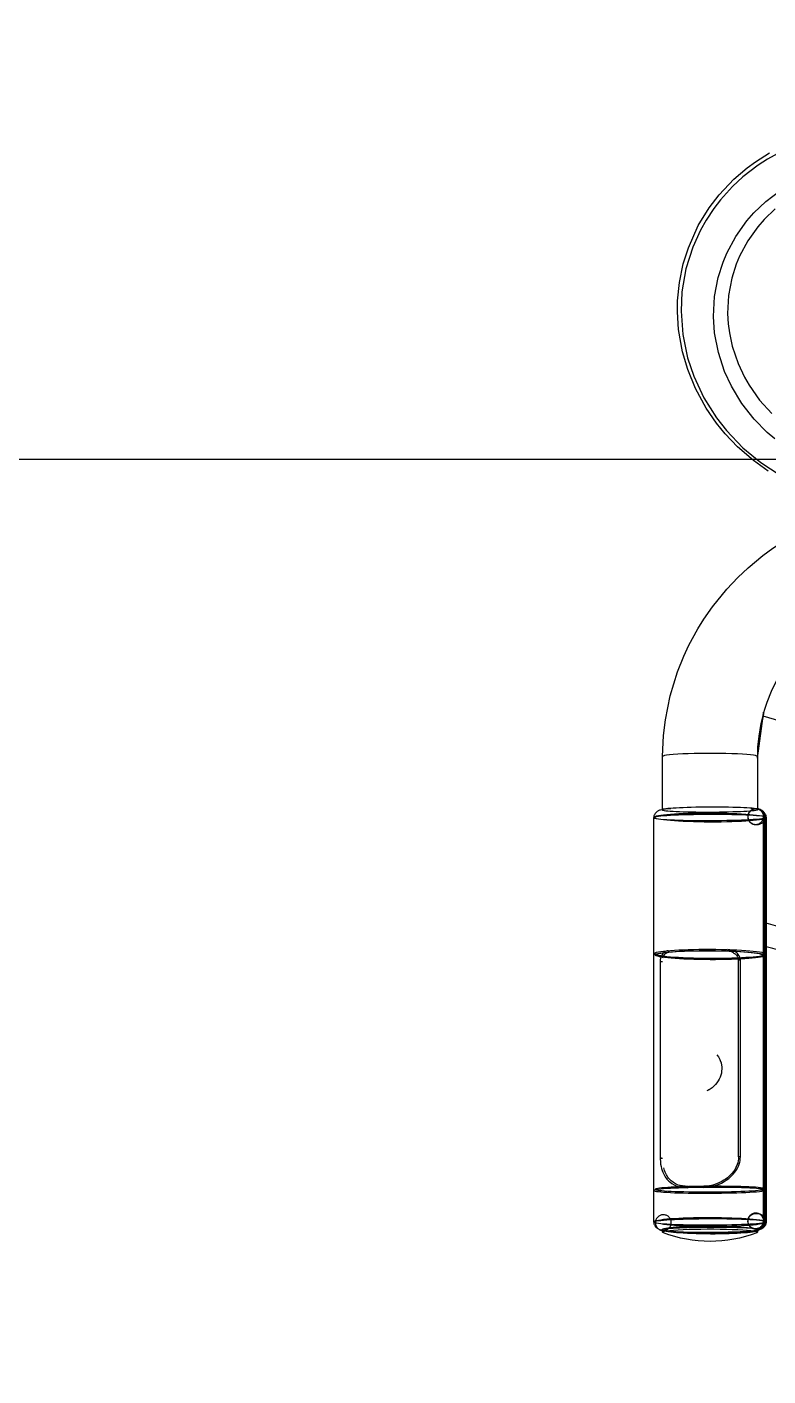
# Model space of a CAD drawing. Header units: inches. Extents: x 5931 to 10048, y 0 to 3185.
# Drawn here: x 7200.42 to 7212.13, y 950.05 to 971.37 of the extents above; entities that cross this region are included whole.
import ezdxf

# ---------------------------------------------------------------- set-up
doc = ezdxf.new("R2010")
doc.units = ezdxf.units.IN
doc.header["$LTSCALE"] = 48
doc.header["$MEASUREMENT"] = 0
doc.linetypes.add('DASHDOT2', pattern=[0.5, 0.25, -0.125, 0, -0.125])
for name, color, linetype in [('A-Eqpm-NIC', 8, 'DASHDOT2'), ('A-Flor-Case-Full Height', 8, 'Continuous'), ('A-Flor-Pattern', 8, 'Continuous')]:
    doc.layers.add(name, color=color, linetype=linetype)

# ---------------------------------------------------------------- blocks, each defined once
blk = doc.blocks.new('Precor_r815')
for p, q in [((9.824, 57.49), (9.835, 57.492)), ((9.835, 57.492), (9.847, 57.494)), ((9.859, 57.5), (9.859, 57.499)), ((9.903, 57.508), (9.903, 57.508)), ((9.903, 57.508), (9.903, 57.508)), ((9.752, 57.375), (9.746, 57.374)), ((9.746, 57.374), (9.746, 50.723)), ((9.766, 57.377), (9.752, 57.375)), ((9.78, 57.379), (9.766, 57.377)), ((9.766, 50.728), (9.766, 57.377)), ((9.78, 50.732), (9.78, 57.379)), ((10.341, 55.166), (10.349, 55.169)), ((11.268, 55.149), (11.276, 55.152)), ((10.144, 51.787), (10.144, 55.019)), ((11.415, 54.995), (11.415, 51.763)), ((10.175, 51.785), (10.175, 51.786)), ((9.746, 50.723), (9.752, 50.724)), ((9.752, 50.724), (9.766, 50.728)), ((9.766, 50.728), (9.78, 50.732)), ((9.835, 50.61), (9.824, 50.607)), ((9.847, 50.614), (9.835, 50.61)), ((9.859, 50.608), (9.859, 50.608)), ((9.905, 50.6), (9.903, 50.599)), ((9.903, 50.599), (9.903, 50.598)), ((9.903, 50.599), (9.907, 50.599)), ((9.903, 50.598), (9.903, 50.598)), ((9.903, 50.598), (9.903, 50.598)), ((9.907, 50.599), (9.908, 50.599)), ((11.419, 50.583), (11.421, 50.584))]:
    blk.add_line(p, q)
for points in [[(9.705, 63.057), (9.935, 63.228), (10.19, 63.457), (10.385, 63.67), (10.521, 63.843), (10.685, 64.089), (10.857, 64.415), (10.979, 64.724), (11.062, 65.016), (11.124, 65.383), (11.142, 65.673), (11.139, 65.857), (11.11, 66.156), (11.049, 66.46), (10.968, 66.728), (10.811, 67.09), (10.638, 67.382), (10.478, 67.599), (10.247, 67.852), (10.039, 68.038), (9.904, 68.14), (9.683, 68.286)], [(9.504, 68.305), (9.715, 68.184), (9.861, 68.086), (10.105, 67.891), (10.267, 67.735), (10.459, 67.515), (10.565, 67.372), (10.688, 67.179), (10.776, 67.014), (10.897, 66.735), (11.006, 66.379), (11.069, 66.001), (11.084, 65.686), (11.057, 65.3), (10.981, 64.919), (10.884, 64.616), (10.723, 64.259), (10.524, 63.932), (10.365, 63.722), (10.105, 63.439), (9.821, 63.196), (9.514, 62.988)], [(9.598, 63.585), (9.718, 63.691), (9.925, 63.909), (10.119, 64.164), (10.285, 64.449), (10.394, 64.694), (10.493, 65.007), (10.552, 65.331), (10.569, 65.598), (10.553, 65.925), (10.495, 66.239), (10.419, 66.489), (10.359, 66.638), (10.216, 66.914), (10.042, 67.167), (9.93, 67.3), (9.741, 67.488), (9.522, 67.661)], [(9.596, 67.365), (9.768, 67.194), (9.87, 67.073), (10.029, 66.843), (10.158, 66.591), (10.212, 66.456), (10.281, 66.229), (10.332, 65.943), (10.346, 65.645), (10.336, 65.476), (10.318, 65.327), (10.273, 65.108), (10.18, 64.823), (10.08, 64.601), (10.007, 64.47), (9.84, 64.224), (9.649, 64.004)], [(11.375, 58.363), (11.361, 58.71), (11.332, 58.969), (11.256, 59.359), (11.14, 59.755), (11.041, 60.012), (10.959, 60.194), (10.817, 60.465), (10.722, 60.622), (10.586, 60.825), (10.36, 61.115), (10.185, 61.307), (10.021, 61.468), (9.789, 61.668), (9.631, 61.789), (9.429, 61.928), (9.259, 62.032), (9.016, 62.162), (8.779, 62.271), (8.463, 62.389), (8.229, 62.46), (8.095, 62.492)], [(7.972, 60.971), (8.182, 60.895), (8.361, 60.812), (8.47, 60.755), (8.597, 60.679), (8.769, 60.561), (8.923, 60.438), (9.05, 60.321), (9.128, 60.242), (9.242, 60.113), (9.318, 60.017), (9.411, 59.887), (9.503, 59.741), (9.596, 59.567), (9.657, 59.433), (9.727, 59.25), (9.768, 59.121), (9.821, 58.906), (9.854, 58.7), (9.871, 58.517), (9.875, 58.363)], [(9.776, 59.09), (9.778, 59.073), (9.789, 58.993)], [(9.785, 59.025), (9.776, 59.09)], [(9.875, 58.339), (9.785, 59.025)], [(9.875, 58.339), (9.852, 58.515), (9.82, 58.756), (9.789, 58.993)], [(9.875, 58.363), (9.882, 58.371), (9.903, 58.378), (9.937, 58.384), (9.984, 58.391), (10.043, 58.396), (10.113, 58.402), (10.192, 58.406), (10.28, 58.41), (10.374, 58.413), (10.472, 58.415), (10.574, 58.416), (10.676, 58.416), (10.778, 58.415), (10.876, 58.413), (10.97, 58.41), (11.058, 58.406), (11.137, 58.402), (11.207, 58.396), (11.266, 58.391), (11.313, 58.384), (11.347, 58.378), (11.368, 58.371), (11.375, 58.363)], [(9.875, 58.363), (9.875, 57.503)], [(11.375, 57.497), (11.375, 58.363)], [(9.793, 57.469), (9.783, 57.46), (9.776, 57.454), (9.772, 57.449), (9.766, 57.442), (9.761, 57.435), (9.756, 57.427), (9.751, 57.418), (9.747, 57.409), (9.743, 57.4), (9.742, 57.395), (9.74, 57.388), (9.74, 57.384), (9.739, 57.376), (9.738, 57.359)], [(9.859, 57.5), (9.834, 57.491)], [(9.868, 57.503), (9.86, 57.501), (9.856, 57.5), (9.854, 57.499), (9.85, 57.498), (9.847, 57.496), (9.84, 57.493)], [(9.884, 57.505), (9.881, 57.505)], [(9.903, 57.508), (9.883, 57.504)], [(9.974, 57.515), (9.941, 57.512), (9.922, 57.51), (9.909, 57.508), (9.884, 57.505)], [(11.512, 57.358), (11.512, 57.373), (11.51, 57.385), (11.508, 57.394), (11.505, 57.404), (11.501, 57.413), (11.492, 57.428), (11.485, 57.439), (11.479, 57.446), (11.469, 57.456), (11.458, 57.465), (11.448, 57.472), (11.439, 57.477), (11.421, 57.485), (11.409, 57.489), (11.387, 57.495), (11.369, 57.498), (11.33, 57.503), (11.292, 57.508), (11.245, 57.511)], [(9.737, 57.358), (9.737, 50.716)], [(9.746, 57.374), (9.746, 50.723)], [(9.746, 57.374), (9.746, 57.374)], [(9.752, 50.724), (9.752, 57.375)], [(11.513, 50.716), (11.513, 57.357)], [(10.144, 55.019), (10.147, 55.042), (10.149, 55.053), (10.152, 55.064), (10.156, 55.075), (10.162, 55.085), (10.167, 55.095), (10.178, 55.11), (10.189, 55.123), (10.201, 55.134), (10.214, 55.145), (10.231, 55.157), (10.241, 55.163), (10.25, 55.167), (10.26, 55.172), (10.269, 55.176), (10.279, 55.179), (10.296, 55.183), (10.311, 55.186), (10.342, 55.19)], [(10.349, 55.169), (10.321, 55.165), (10.308, 55.163), (10.293, 55.159), (10.285, 55.156), (10.276, 55.152), (10.268, 55.148), (10.259, 55.144), (10.251, 55.139), (10.236, 55.128), (10.225, 55.119), (10.214, 55.109), (10.204, 55.098), (10.195, 55.084), (10.19, 55.076), (10.185, 55.067), (10.182, 55.057), (10.179, 55.048), (10.177, 55.038), (10.175, 55.017)], [(10.288, 55.156), (10.291, 55.158), (10.294, 55.159), (10.297, 55.161), (10.3, 55.162), (10.304, 55.163), (10.307, 55.163), (10.31, 55.164), (10.314, 55.165), (10.32, 55.165), (10.327, 55.166), (10.341, 55.166)], [(11.37, 55.052), (11.366, 55.066), (11.362, 55.077), (11.357, 55.087), (11.352, 55.096), (11.349, 55.103), (11.345, 55.109), (11.34, 55.114), (11.336, 55.12), (11.331, 55.124), (11.327, 55.129), (11.322, 55.133), (11.316, 55.136), (11.311, 55.139), (11.305, 55.142), (11.3, 55.144), (11.288, 55.148), (11.276, 55.152)], [(11.291, 55.172), (11.305, 55.169), (11.319, 55.164), (11.333, 55.159), (11.34, 55.155), (11.346, 55.152), (11.352, 55.147), (11.358, 55.142), (11.363, 55.137), (11.369, 55.131), (11.374, 55.124), (11.384, 55.11), (11.39, 55.1), (11.395, 55.088), (11.4, 55.076), (11.405, 55.061), (11.408, 55.051), (11.411, 55.04), (11.412, 55.028), (11.413, 55.02), (11.415, 54.995)], [(10.175, 51.786), (10.175, 55.018)], [(10.518, 53.462), (10.492, 53.426), (10.48, 53.407), (10.469, 53.384), (10.462, 53.367), (10.451, 53.33), (10.443, 53.292), (10.44, 53.264), (10.439, 53.228), (10.441, 53.193), (10.446, 53.158), (10.455, 53.124), (10.466, 53.091), (10.479, 53.06), (10.496, 53.03), (10.515, 53.001), (10.54, 52.97)], [(10.54, 52.97), (10.566, 52.944), (10.58, 52.931), (10.593, 52.919), (10.607, 52.907), (10.622, 52.897), (10.637, 52.887), (10.645, 52.882), (10.66, 52.874), (10.678, 52.866)], [(10.724, 51.28), (10.678, 51.283), (10.633, 51.288), (10.611, 51.292), (10.567, 51.303), (10.524, 51.317), (10.482, 51.333), (10.442, 51.352), (10.399, 51.377), (10.368, 51.397), (10.33, 51.426), (10.294, 51.458), (10.258, 51.497), (10.23, 51.532), (10.206, 51.569), (10.185, 51.608), (10.176, 51.629), (10.164, 51.66), (10.155, 51.693), (10.15, 51.718), (10.147, 51.743), (10.144, 51.787)], [(10.175, 51.785), (10.176, 51.752), (10.18, 51.719), (10.187, 51.687), (10.196, 51.656), (10.215, 51.609), (10.235, 51.572), (10.256, 51.541), (10.282, 51.507), (10.316, 51.47), (10.349, 51.44), (10.386, 51.411), (10.405, 51.398), (10.447, 51.373), (10.484, 51.354), (10.523, 51.337), (10.563, 51.323), (10.604, 51.312), (10.635, 51.306), (10.678, 51.301), (10.722, 51.299)], [(11.415, 51.763), (11.411, 51.688), (11.407, 51.66), (11.401, 51.625), (11.393, 51.592), (11.384, 51.56), (11.373, 51.529), (11.358, 51.497), (11.347, 51.477), (11.333, 51.453), (11.307, 51.417), (11.277, 51.384), (11.261, 51.37), (11.23, 51.346), (11.192, 51.322), (11.171, 51.312), (11.15, 51.303), (11.128, 51.295), (11.09, 51.286), (11.055, 51.281), (10.981, 51.275)], [(11.062, 51.305), (11.082, 51.307), (11.1, 51.31), (11.111, 51.312), (11.132, 51.32), (11.152, 51.329), (11.171, 51.339), (11.189, 51.35), (11.206, 51.362), (11.223, 51.375), (11.239, 51.388), (11.254, 51.403), (11.268, 51.418), (11.281, 51.434), (11.293, 51.451), (11.305, 51.469), (11.316, 51.488), (11.325, 51.507), (11.337, 51.533), (11.345, 51.556), (11.359, 51.602)], [(10.973, 51.294), (11.062, 51.305)], [(10.981, 51.275), (10.981, 51.279), (10.98, 51.283), (10.979, 51.286), (10.978, 51.289), (10.977, 51.291), (10.976, 51.293), (10.974, 51.294), (10.973, 51.294)], [(9.738, 50.716), (9.737, 50.704), (9.738, 50.699), (9.739, 50.688), (9.742, 50.678), (9.746, 50.669), (9.749, 50.66), (9.753, 50.652), (9.758, 50.645), (9.764, 50.636), (9.769, 50.63), (9.774, 50.624), (9.779, 50.619), (9.79, 50.61), (9.8, 50.603), (9.806, 50.599), (9.816, 50.594), (9.829, 50.589), (9.842, 50.584), (9.859, 50.58), (9.876, 50.577)], [(9.746, 50.723), (9.746, 50.723)], [(9.814, 50.611), (9.804, 50.617), (9.796, 50.622), (9.791, 50.626), (9.787, 50.63), (9.782, 50.634), (9.778, 50.639), (9.774, 50.643), (9.77, 50.648), (9.769, 50.651), (9.767, 50.653), (9.766, 50.656), (9.764, 50.66)], [(11.416, 50.582), (11.43, 50.588), (11.437, 50.592), (11.446, 50.597), (11.458, 50.605), (11.464, 50.61), (11.47, 50.616), (11.476, 50.622), (11.481, 50.628), (11.487, 50.635), (11.491, 50.641), (11.496, 50.649), (11.5, 50.658), (11.504, 50.667), (11.508, 50.676), (11.51, 50.686), (11.512, 50.697), (11.513, 50.704), (11.512, 50.716)], [(9.834, 50.61), (9.859, 50.608)], [(9.875, 50.59), (9.875, 50.545)], [(9.9, 50.558), (9.88, 50.551), (9.875, 50.544), (9.883, 50.537), (9.886, 50.536)], [(11.364, 50.536), (11.37, 50.538), (11.375, 50.545), (11.367, 50.553), (11.345, 50.56), (11.31, 50.566), (11.262, 50.573), (11.202, 50.578), (11.131, 50.583), (11.051, 50.588), (10.963, 50.592), (10.868, 50.594), (10.769, 50.596), (10.668, 50.597), (10.565, 50.597), (10.464, 50.596), (10.366, 50.594), (10.272, 50.591), (10.185, 50.587), (10.107, 50.583), (10.038, 50.577), (9.979, 50.572), (9.933, 50.565), (9.9, 50.558)], [(11.375, 50.545), (11.375, 50.588)], [(11.375, 50.571), (11.396, 50.575)], [(11.414, 50.581), (11.416, 50.582)]]:
    blk.add_lwpolyline(points)
for centre, radius, start, end in [((0, 90.931), 33.373, 275.1583, 287.0491), ((9.882, 57.375), 0.13, 130.0696, 180.1477), ((9.894, 57.378), 0.128, 117.2374, 180.4563), ((9.906, 57.382), 0.125, 100.0328, 181.0896), ((0, 90.931), 36.627, 282.507, 285.417), ((0, 90.931), 37, 282.4849, 285.2578), ((10.368, 55.186), 0.0256, 171.2641, 222.567), ((11.271, 55.171), 0.0196, 283.5714, 5.2996), ((10.156, 54.91), 0.11, 79.7553, 95.8938), ((11.397, 54.81), 0.186, 84.5686, 95.816), ((10.156, 51.677), 0.11, 79.7628, 95.8775), ((11.397, 51.579), 0.185, 84.5554, 95.8292), ((10.686, 51.285), 0.0377, 352.1876, 20.9142), ((9.888, 50.725), 0.136, 180.2267, 228.7605), ((9.901, 50.728), 0.135, 180.0434, 241.028), ((9.911, 50.73), 0.131, 179.3209, 267.0677), ((10.625, 52.378), 1.985, 248.1337, 291.8663), ((11.369, 50.696), 0.124, 272.981, 292.371)]:
    blk.add_arc(centre, radius, start, end)
for centre, major_axis, ratio in [((9.886, 57.374), (-0.139, 0.002), 0.930624), ((9.886, 57.374), (-0.139, 0.002), 0.930624), ((9.903, 57.376), (0.035, -0.125), 0.964119), ((10.626, 57.491), (-0.758, 0.003), 0.052936), ((10.625, 57.361), (-0.888, -0.003), 0.084112), ((10.625, 57.361), (-0.888, 0.003), 0.055399), ((10.625, 55.119), (-0.888, -0.004), 0.086195), ((10.625, 55.099), (-0.868, -0.004), 0.086574), ((10.625, 55.099), (-0.844, -0.004), 0.086574), ((10.625, 51.233), (-0.888, 0.004), 0.053315), ((10.625, 51.253), (-0.868, 0.004), 0.052936), ((9.886, 50.724), (-0.139, -0.01), 0.929777), ((9.886, 50.724), (-0.139, -0.01), 0.929777), ((9.903, 50.729), (0.032, -0.126), 0.965032), ((11.365, 50.701), (0.035, -0.125), 0.964119), ((10.625, 50.712), (-0.888, -0.003), 0.084112), ((10.625, 50.713), (-0.888, 0.003), 0.055399), ((10.619, 50.58), (-0.758, -0.003), 0.086574), ((10.619, 50.58), (-0.758, -0.003), 0.086574), ((10.624, 50.583), (-0.758, 0.003), 0.052936), ((10.626, 50.583), (-0.758, -0.003), 0.086574), ((10.626, 50.583), (-0.758, -0.003), 0.086574), ((10.626, 50.583), (-0.758, -0.003), 0.086574), ((10.625, 50.582), (-0.754, -0.003), 0.086574), ((10.631, 50.584), (-0.758, 0.003), 0.052936)]:
    blk.add_ellipse(centre, major_axis=major_axis, ratio=ratio)
blk = doc.blocks.new('floor pattern 1st floor')
at = {"layer": 'A-Flor-Pattern'}
h = blk.add_hatch(dxfattribs=at)
h.set_pattern_fill('WOODS_BOARD_WIDE', color=256, scale=3, pattern_type=2)
h.set_pattern_definition([(0, (2343, 1229.155), (0, 6), []), (90, (2343, 1229.155), (-12, 12), [6, -42]), (90, (2367, 1235.155), (-12, 12), [6, -42])])
edge = h.paths.add_edge_path(flags=16)
edge.add_line((2149.545, 1020.632), (2161.545, 1020.632))
edge.add_ellipse((2161.545, 1015.632), major_axis=(-3.536, -3.536), ratio=1, start_angle=135, end_angle=225, ccw=False)
edge.add_line((2166.545, 1015.632), (2166.545, 984.632))
edge.add_ellipse((2161.545, 984.632), major_axis=(3.536, -3.536), ratio=1, start_angle=315, end_angle=405, ccw=False)
edge.add_line((2161.545, 979.632), (2156.545, 979.632))
edge.add_line((2156.545, 979.632), (2156.545, 955.632))
edge.add_line((2156.545, 955.632), (2147.545, 955.632))
edge.add_line((2147.545, 955.632), (2126.545, 955.632))
edge.add_line((2126.545, 955.632), (2126.545, 995.431))
edge.add_line((2126.545, 995.431), (2126.545, 1010.632))
edge.add_line((2126.545, 1010.632), (2144.545, 1010.632))
edge.add_line((2144.545, 1010.632), (2144.545, 1015.632))
edge.add_ellipse((2148.743, 1016.434), major_axis=(3.195, 3.195), ratio=0.85373, start_angle=38.5071, end_angle=141.4929, ccw=False)
edge = h.paths.add_edge_path(flags=16)
edge.add_ellipse((2192.347, 952.434), major_axis=(-3.192, 3.192), ratio=0.855373, start_angle=218.4535, end_angle=321.5465, ccw=False)
edge.add_line((2196.545, 951.632), (2196.532, 920.265))
edge.add_ellipse((2191.545, 920.632), major_axis=(-3.536, -3.536), ratio=1, start_angle=45, end_angle=130.7903, ccw=False)
edge.add_line((2191.545, 915.632), (2186.714, 915.632))
edge.add_line((2186.714, 915.632), (2186.545, 891.632))
edge.add_line((2186.545, 891.632), (2177.545, 891.632))
edge.add_line((2177.545, 891.632), (2156.545, 891.632))
edge.add_line((2156.545, 891.632), (2156.545, 931.431))
edge.add_line((2156.545, 931.431), (2156.545, 946.632))
edge.add_line((2156.545, 946.632), (2174.545, 946.632))
edge.add_line((2174.545, 946.632), (2174.545, 951.632))
edge.add_ellipse((2179.545, 951.632), major_axis=(3.536, -3.536), ratio=1, start_angle=135, end_angle=225, ccw=False)
edge.add_line((2179.545, 956.632), (2191.545, 956.632))
edge = h.paths.add_edge_path(flags=16)
edge.add_ellipse((2066.4, 1141.281), major_axis=(0, 0.0156), ratio=1, start_angle=270, end_angle=337.7307)
edge.add_line((2066.406, 1141.295), (2066.406, 1141.287))
edge.add_line((2066.406, 1141.287), (2066.406, 1140.753))
edge.add_line((2066.406, 1140.753), (2066.4, 1140.753))
edge.add_line((2066.4, 1140.753), (2066.4, 1140.707))
edge.add_line((2066.4, 1140.707), (2049.128, 1140.707))
edge.add_line((2049.128, 1140.707), (2045.1, 1140.707))
edge.add_line((2045.1, 1140.707), (2032.76, 1140.707))
edge.add_line((2032.76, 1140.707), (2030.378, 1140.707))
edge.add_line((2030.378, 1140.707), (2028.003, 1140.707))
edge.add_line((2028.003, 1140.707), (2028.003, 1140.753))
edge.add_line((2028.003, 1140.753), (2027.997, 1140.753))
edge.add_line((2027.997, 1140.753), (2027.997, 1141.287))
edge.add_line((2027.997, 1141.287), (2027.997, 1141.295))
edge.add_ellipse((2028.003, 1141.281), major_axis=(0, 0.0156), ratio=1, start_angle=22.2693, end_angle=90)
edge.add_line((2027.987, 1141.281), (2027.987, 1140.707))
edge.add_line((2027.987, 1140.707), (2027.951, 1140.707))
edge.add_line((2027.951, 1140.707), (2027.951, 1141.281))
edge.add_line((2027.951, 1141.281), (2027.951, 1141.287))
edge.add_ellipse((2027.997, 1141.287), major_axis=(0.0455, 0), ratio=1, start_angle=90, end_angle=180, ccw=False)
edge.add_line((2027.997, 1141.332), (2027.997, 1141.332))
edge.add_line((2027.997, 1141.332), (2028.003, 1141.332))
edge.add_line((2028.003, 1141.332), (2033.879, 1141.332))
edge.add_line((2033.879, 1141.332), (2033.879, 1141.906))
edge.add_ellipse((2033.931, 1141.906), major_axis=(0.0515, 0), ratio=1, start_angle=90, end_angle=180, ccw=False)
edge.add_line((2033.931, 1141.957), (2036.129, 1141.957))
edge.add_line((2036.129, 1141.957), (2036.129, 1145.929))
edge.add_ellipse((2037.879, 1152.707), major_axis=(7, 0), ratio=1, start_angle=180, end_angle=255.5225, ccw=False)
edge.add_ellipse((2037.879, 1152.707), major_axis=(7, 0), ratio=1, start_angle=0, end_angle=180, ccw=False)
edge.add_ellipse((2037.879, 1152.707), major_axis=(7, 0), ratio=1, start_angle=284.4775, end_angle=360, ccw=False)
edge.add_line((2039.629, 1145.929), (2039.629, 1141.957))
edge.add_line((2039.629, 1141.957), (2041.828, 1141.957))
edge.add_ellipse((2041.828, 1141.906), major_axis=(0.0515, 0), ratio=1, start_angle=360, end_angle=450, ccw=False)
edge.add_line((2041.879, 1141.906), (2041.879, 1141.332))
edge.add_line((2041.879, 1141.332), (2052.576, 1141.332))
edge.add_line((2052.576, 1141.332), (2052.576, 1141.906))
edge.add_ellipse((2052.628, 1141.906), major_axis=(0.0515, 0), ratio=1, start_angle=90, end_angle=180, ccw=False)
edge.add_line((2052.628, 1141.957), (2054.826, 1141.957))
edge.add_line((2054.826, 1141.957), (2054.826, 1145.929))
edge.add_ellipse((2056.576, 1152.707), major_axis=(7, 0), ratio=1, start_angle=180, end_angle=255.5225, ccw=False)
edge.add_ellipse((2056.576, 1152.707), major_axis=(7, 0), ratio=1, start_angle=0, end_angle=180, ccw=False)
edge.add_ellipse((2056.576, 1152.707), major_axis=(7, 0), ratio=1, start_angle=284.4775, end_angle=360, ccw=False)
edge.add_line((2058.326, 1145.929), (2058.326, 1141.957))
edge.add_line((2058.326, 1141.957), (2060.525, 1141.957))
edge.add_ellipse((2060.525, 1141.906), major_axis=(0.0515, 0), ratio=1, start_angle=360, end_angle=450, ccw=False)
edge.add_line((2060.576, 1141.906), (2060.576, 1141.332))
edge.add_line((2060.576, 1141.332), (2066.4, 1141.332))
edge.add_line((2066.4, 1141.332), (2066.406, 1141.332))
edge.add_line((2066.406, 1141.332), (2066.406, 1141.332))
edge.add_ellipse((2066.406, 1141.287), major_axis=(0.0455, 0), ratio=1, start_angle=360, end_angle=450, ccw=False)
edge.add_line((2066.451, 1141.287), (2066.451, 1141.281))
edge.add_line((2066.451, 1141.281), (2066.451, 1140.707))
edge.add_line((2066.451, 1140.707), (2066.415, 1140.707))
edge.add_line((2066.415, 1140.707), (2066.415, 1141.281))
edge = h.paths.add_edge_path(flags=16)
edge.add_ellipse((2444.829, 1074.381), major_axis=(-118.228, -0.039), ratio=0.670803, start_angle=0, end_angle=360)
h.paths.add_polyline_path([(2248.8, 1035.497), (2231.2, 1035.497), (2231.2, 1051.017), (2248.8, 1051.017)], flags=16)
h.paths.add_polyline_path([(2082.295, 971.082), (2080.545, 971.082), (2080.545, 1020.632), (2082.295, 1020.632)], flags=16)
h.paths.add_polyline_path([(2176.17, 1088.707), (2128.17, 1088.707), (2128.17, 1056.707), (2176.17, 1056.707)], flags=16)
h.paths.add_polyline_path([(2082.795, 1013.352), (2084.545, 1013.352), (2084.545, 889.632), (2082.795, 889.632)], flags=16)
h.paths.add_polyline_path([(2647.161, 890.632), (2647.911, 890.632), (2647.911, 885.007), (2647.161, 885.007)], flags=17)
h.paths.add_polyline_path([(2904.951, 1517.497), (2903.2, 1517.497), (2903.2, 1603.941), (2838.379, 1603.941), (2838.379, 1227.955), (2473.75, 1227.955), (2473.75, 1224.794), (2343.75, 1224.794), (2343.75, 1227.955), (2248.295, 1227.955), (2248.295, 1213.632), (2077.625, 1213.632), (2077.625, 1355.132), (2019.625, 1355.132), (2019.625, 1232.007), (2025.81, 1232.007), (2025.81, 1213.632), (2006.19, 1213.632), (2006.19, 1226.757), (1903.615, 1226.757), (1903.615, 1213.632), (1889.75, 1213.632), (1889.75, 1212.882), (1884.25, 1212.882), (1884.25, 1252.757), (1889.75, 1252.757), (1889.75, 1252.007), (1902, 1252.007), (1902, 1420.007), (1885.75, 1420.007), (1885.75, 1438.007), (1751.625, 1438.007), (1751.625, 1252.757), (1758.31, 1252.757), (1758.31, 1212.882), (1756.81, 1212.882), (1756.81, 1173.257), (1347.75, 1173.257), (1347.75, 1179.257), (1414.74, 1179.257), (1414.74, 1233.507), (1410.74, 1233.507), (1410.74, 1240.249), (1356.74, 1240.249), (1356.74, 1233.507), (1269.125, 1233.507), (1269.125, 1173.257), (980.455, 1173.257), (980.455, 1209.207), (835.81, 1209.207), (835.81, 1173.257), (707.377, 1173.257), (707.377, 1113.257), (1275.75, 1113.257), (1275.75, 1101.257), (1347.75, 1101.257), (1347.75, 1113.257), (1800.625, 1113.257), (1800.625, 1077.257), (1858.625, 1077.257), (1858.625, 1113.257), (1885.75, 1113.257), (1885.75, 1158.457), (2017.201, 1158.457), (2017.201, 1140.707), (2077.201, 1140.707), (2077.201, 1158.457), (2176.17, 1158.457), (2176.17, 1129.582), (2082.076, 1129.582), (2082.076, 1127.457), (2027.085, 1127.457), (2027.085, 1061.457), (2086.795, 1061.457), (2086.795, 1056.582), (2024.71, 1056.582), (2024.71, 987.132), (2072.795, 987.132), (2072.795, 1017.728), (2080.045, 1017.728), (2080.045, 890.632), (2059.81, 890.632), (2059.81, 885.007), (2386.001, 885.007), (2386.018, 985.891), (2427.006, 985.891), (2427.006, 986.51), (2501.031, 986.51), (2501.031, 985.891), (2542.018, 985.891), (2542.018, 885.007), (2647.161, 885.007), (2647.161, 1054.507), (2790.914, 1054.507), (2790.914, 1108.507), (2664.929, 1108.507), (2664.929, 1114.507), (2881.955, 1114.507), (2881.955, 1158.628), (2917.955, 1158.628), (2917.955, 1114.507), (2978.205, 1114.507), (2978.205, 1227.955), (2920.865, 1227.955), (2920.865, 1226.455), (2902.77, 1226.453), (2902.77, 1231.703), (2891.52, 1231.703), (2891.52, 1397.645), (2882.27, 1397.645), (2882.27, 1453.057), (2891.519, 1453.056), (2902.77, 1453.056), (2902.77, 1457.997), (2921.23, 1457.997), (2921.23, 1455.932), (2978.205, 1455.932), (2978.205, 1516.532), (2962.2, 1516.532), (2962.2, 1517.497)])
h = blk.add_hatch(dxfattribs=at)
h.set_pattern_fill('NET', color=256, scale=144)
h.set_pattern_definition([(0, (3055.871, 1522.532), (0, 18), []), (90, (3055.871, 1522.532), (-18, 1e-15), [])])
h.paths.add_polyline_path([(1124.625, 1107.257), (1124.625, 1053.967), (1130.31, 1053.967), (1130.31, 1032.547), (1124.625, 1032.547), (1124.625, 894.132), (1128.5, 894.132), (1128.501, 893.132), (1559.51, 893.132), (1559.51, 893.839), (1559.51, 895.557), (1559.385, 1107.257), (1353.75, 1107.257), (1353.75, 1095.257), (1269.75, 1095.257), (1269.75, 1107.257)])

msp = doc.modelspace()

# ---------------------------------------------------------------- block references
at = {"layer": 'A-Eqpm-NIC', "xscale": -0.9981457892836261, "yscale": 0.9613000631475188}
msp.add_blockref('Precor_r815', (7221.819, 903.739), dxfattribs=at)
at = {"layer": 'A-Flor-Case-Full Height'}
msp.add_blockref('floor pattern 1st floor', (6000, 0), dxfattribs=at)

doc.saveas('drawing.dxf')
